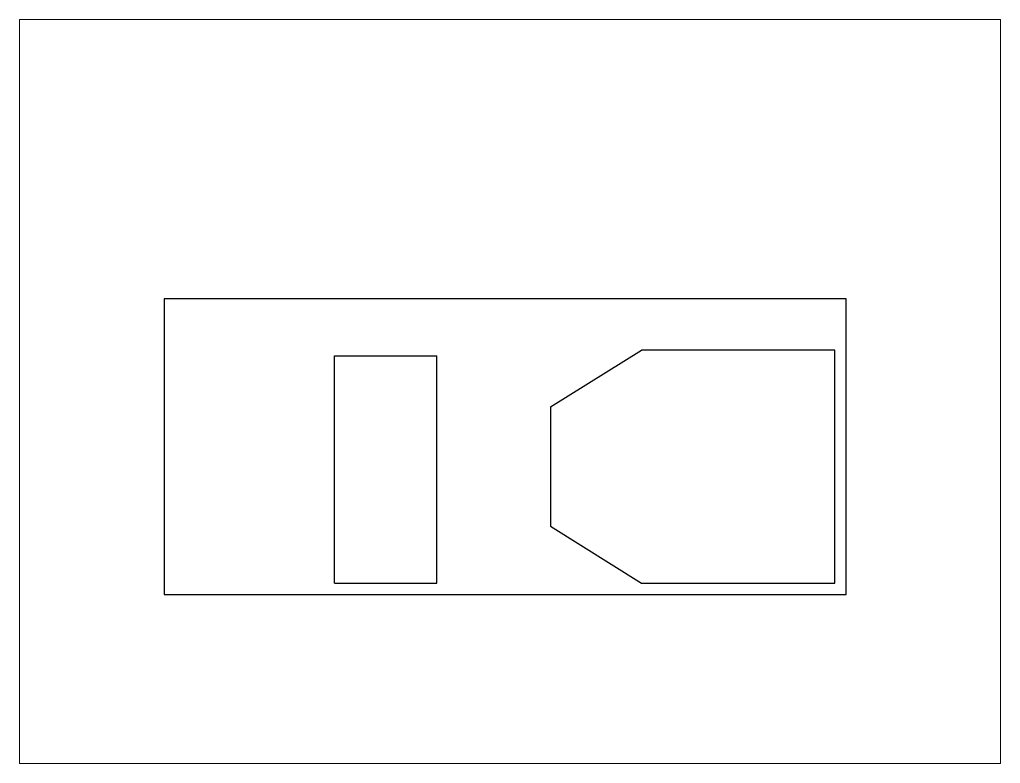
# Paper-space layout 'Layout1' of a CAD drawing. Header units: millimetres. Extents: x 26 to 231, y 21 to 177.
# The model-space entities are those that its viewports show. They can reach past a viewport. Long polylines and large blocks are cut down to what shows.
import ezdxf

# ---------------------------------------------------------------- set-up
doc = ezdxf.new("R2010")
doc.units = ezdxf.units.MM
doc.layers.get('0').update_dxf_attribs({"true_color": 0xc2ced6})

msp = doc.modelspace()

# ---------------------------------------------------------------- linework, layer by layer
for p, q in [((5466.53, 2334.99), (4866.53, 2334.99)), ((4866.53, 2334.99), (4866.53, 2074.99)), ((5466.53, 2074.99), (5466.53, 2334.99)), ((5206.53, 2239.99), (5286.53, 2289.99)), ((5456.53, 2289.99), (5286.53, 2289.99)), ((5456.53, 2084.99), (5456.53, 2289.99)), ((5016.53, 2084.99), (5016.53, 2284.99)), ((5016.53, 2284.99), (5106.53, 2284.99)), ((5106.53, 2084.99), (5106.53, 2284.99)), ((5206.53, 2239.99), (5206.53, 2134.99)), ((5206.53, 2134.99), (5286.53, 2084.99)), ((5016.53, 2084.99), (5106.53, 2084.99)), ((5286.53, 2084.99), (5456.53, 2084.99)), ((4866.53, 2074.99), (5466.53, 2074.99))]:
    msp.add_line(p, q)

psp = doc.layouts.get("Layout1")

# ---------------------------------------------------------------- viewports
at = {"layer": '0', "view_target_point": (210, 148.5)}
psp.add_viewport(center=(128.43, 98.69), size=(205.6, 156), view_center_point=(4960.82, 2105.07), view_height=654.7329, dxfattribs=at)

doc.saveas('drawing.dxf')
